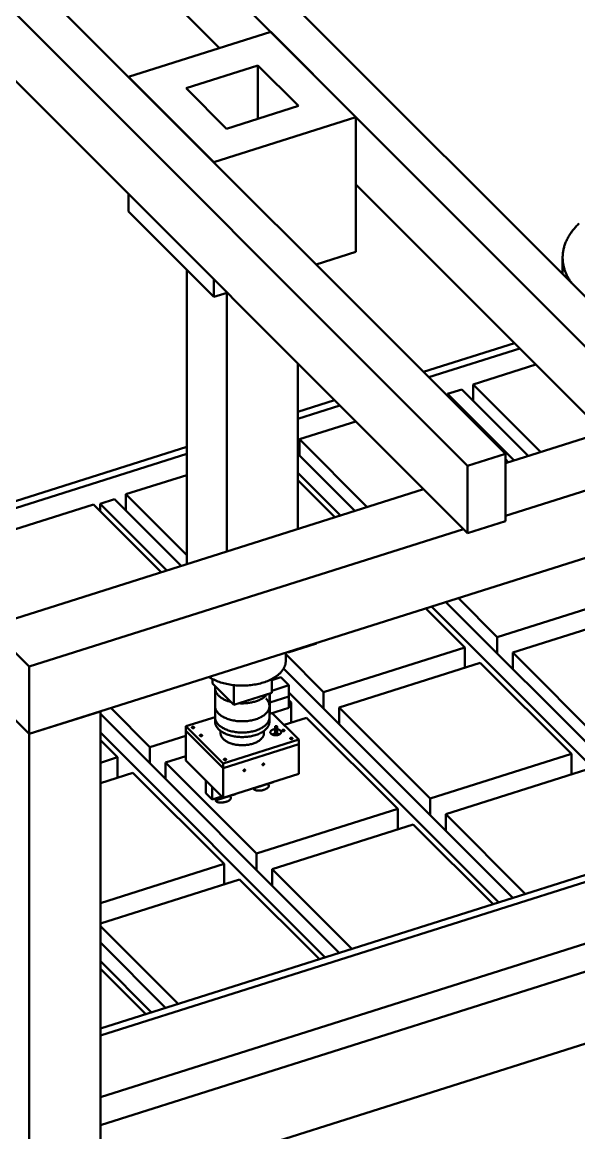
# Model space of a CAD drawing. Header units: millimetres. Extents: x 0 to 1800, y -680 to 297.
# Drawn here: x 297.72 to 316.2, y 84.83 to 121.73 of the extents above; entities that cross this region are included whole.
import ezdxf

# ---------------------------------------------------------------- set-up
doc = ezdxf.new("R2010")
doc.units = ezdxf.units.MM
doc.layers.add('OUTLINE', color=7, linetype='Continuous', lineweight=50)

# ---------------------------------------------------------------- blocks, each defined once
blk = doc.blocks.new('D-01_R03_1of1')
at = {"layer": 'OUTLINE'}
for p, q in [((318.48396, 108.87991), (296.80621, 130.57034)), ((312.50563, 104.7492), (287.01905, 130.25069)), ((304.26944, 120.86472), (295.54735, 129.59191)), ((313.76422, 107.38568), (292.08647, 129.07611)), ((312.50563, 106.98722), (290.82787, 128.67765)), ((319.74256, 109.27837), (301.72496, 127.3065)), ((297.95147, 98.0783), (381.49081, 124.52613)), ((301.24881, 119.90842), (305.96854, 121.40264)), ((308.80039, 118.56915), (305.96854, 121.40264)), ((305.5477, 120.29027), (303.15637, 119.5332)), ((306.89283, 118.94436), (305.5477, 120.29027)), ((305.5477, 118.51851), (305.5477, 120.29027)), ((304.08065, 117.07492), (301.24881, 119.90842)), ((304.50149, 118.18729), (303.15637, 119.5332)), ((306.89283, 118.94436), (304.50149, 118.18729)), ((304.08065, 117.07492), (308.80039, 118.56915)), ((308.80039, 114.0931), (308.80039, 118.56915)), ((318.48396, 106.64189), (308.80039, 116.33112)), ((301.24881, 115.43237), (301.24881, 116.0126)), ((304.08065, 112.59888), (301.24881, 115.43237)), ((307.47886, 113.67472), (308.80039, 114.0931)), ((315.66654, 113.35677), (315.66654, 113.90771)), ((303.18095, 103.72039), (303.18095, 113.4991)), ((304.08065, 112.59888), (304.08065, 113.1791)), ((304.08065, 112.59888), (304.52116, 112.73834)), ((304.50838, 104.14064), (304.50838, 112.73429)), ((311.04565, 110.10584), (314.06629, 111.06214)), ((311.22264, 109.92875), (314.24328, 110.88505)), ((306.86824, 104.88775), (306.86824, 110.38988)), ((312.69933, 109.69454), (314.77602, 110.352)), ((314.94711, 107.44545), (312.69933, 109.69454)), ((312.69933, 109.1447), (312.69933, 109.69454)), ((311.84355, 109.37931), (312.31553, 109.52874)), ((314.0577, 107.16387), (311.84355, 109.37931)), ((311.84355, 109.30747), (311.84355, 109.37931)), ((314.52967, 107.31329), (312.31553, 109.52874)), ((306.86824, 108.78331), (308.08795, 109.16946)), ((306.86824, 108.55018), (308.26494, 108.99236)), ((306.93076, 107.86826), (308.79768, 108.45931)), ((309.17854, 105.61917), (306.93076, 107.86826)), ((306.93076, 107.31843), (306.93076, 107.86826)), ((313.76422, 107.07096), (317.02379, 108.10291)), ((283.05971, 101.24573), (303.18095, 107.61594)), ((283.2367, 101.06864), (303.18095, 107.38281)), ((308.7611, 105.48702), (306.86824, 107.38098)), ((312.50563, 106.98722), (313.76422, 107.38568)), ((313.76422, 105.14766), (313.76422, 107.38568)), ((313.86681, 107.10344), (313.76422, 107.20609)), ((301.1622, 106.04198), (303.18095, 106.6811)), ((308.28913, 105.33759), (306.86824, 106.75931)), ((312.50563, 104.7492), (312.50563, 106.98722)), ((313.76422, 105.3225), (318.35122, 106.77471)), ((308.09824, 105.27716), (306.86824, 106.50788)), ((296.62404, 101.64453), (311.04546, 106.21022)), ((303.18095, 104.02205), (301.1622, 106.04198)), ((301.1622, 105.49215), (301.1622, 106.04198)), ((295.39363, 104.2157), (300.0819, 105.69997)), ((302.32968, 103.45088), (300.0819, 105.69997)), ((300.30642, 105.72676), (300.77839, 105.87618)), ((302.52056, 103.51131), (300.30642, 105.72676)), ((300.30642, 105.47532), (300.30642, 105.72676)), ((302.99254, 103.66074), (300.77839, 105.87618)), ((297.95147, 100.31632), (312.37288, 104.88202)), ((312.50563, 104.7492), (313.76422, 105.14766)), ((313.4971, 101.29809), (312.20507, 102.59087)), ((313.4971, 101.29809), (318.18537, 102.78235)), ((312.4168, 100.95607), (311.12478, 102.24886)), ((319.31385, 94.30643), (311.31566, 102.30929)), ((319.78582, 94.45585), (311.78764, 102.45871)), ((314.01037, 100.78451), (318.69864, 102.26878)), ((297.95147, 100.31632), (296.62404, 101.64453)), ((313.4971, 100.74825), (313.4971, 101.29809)), ((306.46864, 100.49908), (306.46864, 100.77477)), ((306.54868, 100.78111), (306.53425, 100.79554)), ((306.54868, 100.78111), (307.49263, 101.07995)), ((306.54868, 100.78111), (306.54868, 100.80011)), ((307.49263, 101.07995), (307.49263, 101.09895)), ((307.72853, 99.47181), (312.4168, 100.95607)), ((312.4168, 100.28001), (312.4168, 100.95607)), ((317.0369, 97.75621), (314.01037, 100.78451)), ((314.01037, 100.23468), (314.01037, 100.78451)), ((307.72853, 99.47181), (306.46864, 100.73243)), ((308.2418, 98.95824), (312.93007, 100.4425)), ((315.95661, 97.4142), (312.93007, 100.4425)), ((297.95147, 98.0783), (297.95147, 100.31632)), ((314.01725, 92.62957), (306.39993, 100.25135)), ((304.04132, 99.75883), (304.04132, 99.90386)), ((304.74928, 99.05046), (304.04132, 99.75883)), ((304.74928, 99.05046), (304.74928, 99.70124)), ((306.00788, 99.86622), (306.30778, 99.96116)), ((306.00788, 99.44892), (306.00788, 99.90386)), ((306.00788, 99.51653), (306.57326, 99.69552)), ((306.12612, 99.90365), (306.08338, 99.94641)), ((306.57326, 99.69552), (306.30778, 99.96116)), ((306.57326, 99.32252), (306.57326, 99.69552)), ((297.95147, 98.0783), (296.62404, 99.4065)), ((304.12207, 99.00707), (304.12207, 99.60388)), ((304.74928, 99.05046), (306.00788, 99.44892)), ((305.92713, 99.00707), (305.92713, 99.42335)), ((305.94396, 99.12329), (305.94396, 99.42868)), ((305.94396, 99.12329), (306.57326, 99.32252)), ((313.54528, 92.48015), (306.57326, 99.45625)), ((306.57326, 98.94951), (306.57326, 99.32252)), ((307.72853, 98.92197), (307.72853, 99.47181)), ((301.95996, 97.64553), (300.66794, 98.93831)), ((304.12207, 98.63407), (304.12207, 99.00707)), ((305.94396, 99.12329), (305.92713, 99.14013)), ((305.92713, 98.63407), (305.92713, 99.00707)), ((305.94396, 98.75028), (305.94396, 99.12329)), ((305.94396, 98.75028), (306.57326, 98.94951)), ((306.64824, 99.1298), (306.57326, 99.20481)), ((306.57326, 99.10606), (306.64824, 99.1298)), ((306.64824, 98.45373), (306.64824, 99.1298)), ((311.26833, 95.92993), (308.2418, 98.95824)), ((308.2418, 98.4084), (308.2418, 98.95824)), ((297.95147, 98.0783), (300.31133, 98.82542)), ((300.31133, 66.74711), (300.31133, 98.82542)), ((308.24869, 90.80329), (300.31133, 98.74529)), ((303.14654, 98.33323), (304.12207, 98.64207)), ((304.12207, 98.48486), (304.12207, 98.63407)), ((305.94396, 98.75028), (305.92713, 98.76713)), ((305.92713, 98.48486), (305.92713, 98.63407)), ((306.90266, 97.89049), (306.01948, 98.77419)), ((306.4139, 98.37954), (307.16151, 98.61622)), ((310.18804, 95.58792), (307.16151, 98.61622)), ((300.31133, 88.2904), (331.65334, 98.213)), ((304.38547, 97.09357), (303.14654, 98.33323)), ((303.14654, 98.18403), (303.14654, 98.33323)), ((304.38547, 96.94437), (303.14654, 98.18403)), ((303.14654, 97.1993), (303.14654, 98.18403)), ((304.30257, 98.11186), (304.30257, 98.18008)), ((305.74662, 98.11186), (305.74662, 98.18008)), ((306.11435, 98.03713), (306.11435, 98.32236)), ((306.18655, 98.04007), (306.18655, 98.32236)), ((297.95147, 66), (297.95147, 98.0783)), ((307.77671, 90.65387), (300.31133, 98.12362)), ((300.31133, 88.05727), (331.83033, 98.03591)), ((300.87967, 97.30352), (300.31133, 97.87218)), ((301.95996, 97.64553), (303.14654, 98.02119)), ((304.38547, 97.09357), (306.90266, 97.89049)), ((306.24386, 98.06892), (306.24646, 98.06974)), ((306.25304, 98.05974), (306.24386, 98.06892)), ((306.24386, 98.05572), (306.24386, 98.06892)), ((306.90266, 97.74129), (306.90266, 97.89049)), ((301.95996, 97.09569), (301.95996, 97.64553)), ((304.38547, 96.94437), (306.90266, 97.74129)), ((306.90266, 96.75656), (306.90266, 97.74129)), ((311.26833, 95.92993), (315.95661, 97.4142)), ((315.95661, 96.73813), (315.95661, 97.4142)), ((300.31133, 97.12359), (300.87967, 97.30352)), ((300.87967, 96.62745), (300.87967, 97.30352)), ((302.47324, 97.13196), (303.14654, 97.34512)), ((305.49977, 94.10366), (302.47324, 97.13196)), ((302.47324, 96.58212), (302.47324, 97.13196)), ((304.38547, 95.95964), (303.14654, 97.1993)), ((304.38547, 96.94437), (304.38547, 97.09357)), ((300.31133, 96.44752), (301.39294, 96.78995)), ((304.41947, 93.76164), (301.39294, 96.78995)), ((304.38547, 95.95964), (304.38547, 96.94437)), ((304.38547, 95.95964), (306.90266, 96.75656)), ((311.78161, 95.41636), (316.46988, 96.90063)), ((303.81713, 96.10889), (303.81713, 96.52831)), ((304.02952, 95.89638), (304.02952, 96.3158)), ((305.42774, 96.27283), (306.05704, 96.47206)), ((306.05704, 96.47206), (306.05704, 96.48885)), ((300.31133, 86.01321), (331.83033, 95.99185)), ((304.02952, 95.89638), (303.81713, 96.10889)), ((304.02952, 95.89638), (304.34794, 95.99719)), ((304.16915, 95.87437), (304.79844, 96.0736)), ((304.16915, 95.87437), (304.16915, 95.94058)), ((304.79844, 96.0736), (304.79844, 96.09039)), ((305.42774, 96.27283), (305.415, 96.28558)), ((305.42774, 96.27283), (305.42774, 96.28962)), ((304.16915, 95.87437), (304.11888, 95.92467)), ((305.49977, 94.10366), (310.18804, 95.58792)), ((310.18804, 94.91185), (310.18804, 95.58792)), ((311.26833, 95.3801), (311.26833, 95.92993)), ((300.31133, 85.0807), (333.32491, 95.53251)), ((314.43469, 92.76173), (311.78161, 95.41636)), ((311.78161, 94.86653), (311.78161, 95.41636)), ((306.01304, 93.59008), (310.70131, 95.07435)), ((313.35439, 92.41972), (310.70131, 95.07435)), ((305.49977, 93.55382), (305.49977, 94.10366)), ((300.31133, 92.46104), (304.41947, 93.76164)), ((304.41947, 93.08558), (304.41947, 93.76164)), ((308.66612, 90.93545), (306.01304, 93.59008)), ((306.01304, 93.04025), (306.01304, 93.59008)), ((300.31133, 91.78497), (304.93274, 93.24807)), ((300.31133, 82.69348), (333.32491, 93.14529)), ((307.58582, 90.59344), (304.93274, 93.24807)), ((302.89755, 89.10917), (300.31133, 91.6969)), ((302.48012, 88.97702), (300.31133, 91.14707)), ((302.00814, 88.82759), (300.31133, 90.5254)), ((301.81726, 88.76716), (300.31133, 90.27397))]:
    blk.add_line(p, q, dxfattribs=at)
for points in [[(316.21261, 115.03881), (316.18488, 115.01178), (316.15782, 114.98454), (316.13145, 114.95709), (316.10575, 114.92943), (316.08075, 114.90157), (316.05644, 114.87352), (316.03283, 114.84528), (316.00992, 114.81686), (315.98772, 114.78826), (315.96623, 114.75949), (315.94545, 114.73056), (315.9254, 114.70146), (315.90607, 114.67221), (315.88747, 114.6428), (315.8696, 114.61326), (315.85246, 114.58358), (315.83606, 114.55376), (315.8204, 114.52383), (315.80549, 114.49377), (315.79132, 114.46359), (315.77791, 114.43331), (315.76524, 114.40292), (315.75334, 114.37244), (315.74218, 114.34187), (315.73179, 114.31121), (315.72216, 114.28048), (315.7133, 114.24967), (315.7052, 114.21879), (315.69786, 114.18786), (315.69129, 114.15687), (315.6855, 114.12583), (315.68047, 114.09475), (315.67622, 114.06363), (315.67274, 114.03248), (315.67003, 114.00131), (315.66809, 113.97012), (315.66693, 113.93892), (315.66654, 113.90771)], [(315.66654, 113.90771), (315.66684, 113.88052), (315.66772, 113.85334), (315.66919, 113.82617), (315.67124, 113.79901), (315.67388, 113.77186), (315.67711, 113.74474), (315.68093, 113.71764), (315.68533, 113.69057), (315.69031, 113.66353), (315.69588, 113.63652), (315.70203, 113.60956), (315.70877, 113.58264), (315.71608, 113.55577), (315.72398, 113.52895), (315.73245, 113.50219), (315.7415, 113.47548), (315.75113, 113.44884), (315.76134, 113.42227), (315.77211, 113.39577), (315.78346, 113.36935), (315.79538, 113.343), (315.80787, 113.31674), (315.82092, 113.29057), (315.83454, 113.26448), (315.84872, 113.2385), (315.86347, 113.21261), (315.87877, 113.18682), (315.89462, 113.16115), (315.91103, 113.13558), (315.928, 113.11012), (315.94551, 113.08479), (315.96356, 113.05957)], [(303.92785, 99.97038), (303.94591, 99.95874), (303.96435, 99.94729), (303.98318, 99.93605), (304.00239, 99.92501), (304.0419, 99.90356), (304.08283, 99.88296), (304.12512, 99.86326), (304.16871, 99.84447), (304.21354, 99.82664), (304.25954, 99.80977), (304.30665, 99.7939), (304.35479, 99.77905), (304.4039, 99.76524), (304.45391, 99.75249), (304.50475, 99.74082), (304.55633, 99.73025), (304.6086, 99.72079), (304.66146, 99.71245), (304.71485, 99.70525), (304.76869, 99.6992), (304.82289, 99.6943), (304.87739, 99.69057), (304.9321, 99.688), (304.98695, 99.68661), (305.04185, 99.68639), (305.09672, 99.68735), (305.15149, 99.68948), (305.20608, 99.69278), (305.2604, 99.69724), (305.31439, 99.70287), (305.36795, 99.70964), (305.42102, 99.71756), (305.47351, 99.7266), (305.52536, 99.73677), (305.57648, 99.74803), (305.62681, 99.76038), (305.67626, 99.7738), (305.72477, 99.78826), (305.77227, 99.80376), (305.81869, 99.82025), (305.86397, 99.83773), (305.90802, 99.85617), (305.95081, 99.87553), (305.99225, 99.8958), (306.03229, 99.91694), (306.05177, 99.92782), (306.07088, 99.93892), (306.08961, 99.95021), (306.10796, 99.96171), (306.12591, 99.97339), (306.14347, 99.98527), (306.16062, 99.99734), (306.17736, 100.00958), (306.19368, 100.022), (306.20959, 100.0346), (306.22506, 100.04736), (306.2401, 100.06028), (306.2547, 100.07337), (306.26886, 100.08661), (306.28256, 100.09999), (306.29581, 100.11352), (306.30861, 100.12719), (306.32094, 100.141), (306.3328, 100.15493), (306.34418, 100.16899), (306.35509, 100.18317), (306.36552, 100.19746), (306.37547, 100.21186), (306.38492, 100.22637), (306.39389, 100.24097), (306.40236, 100.25567), (306.41033, 100.27045), (306.4178, 100.28532), (306.42477, 100.30026), (306.43123, 100.31528), (306.43719, 100.33036), (306.44263, 100.34551), (306.44756, 100.3607), (306.45198, 100.37595), (306.45588, 100.39125), (306.45926, 100.40658), (306.46213, 100.42195), (306.46447, 100.43734), (306.4663, 100.45276), (306.4676, 100.46819), (306.46838, 100.48363), (306.46864, 100.49908)], [(304.12981, 99.67029), (304.12643, 99.65375), (304.12401, 99.63715), (304.12255, 99.62052), (304.12207, 99.60388)], [(304.12207, 99.60388), (304.12266, 99.58553), (304.12442, 99.56721), (304.12736, 99.54894), (304.13147, 99.53074), (304.13675, 99.51263), (304.14318, 99.49464), (304.15077, 99.4768), (304.15949, 99.45912), (304.16934, 99.44163), (304.18031, 99.42435), (304.19238, 99.40731), (304.20554, 99.39052), (304.21976, 99.37401), (304.23503, 99.3578), (304.25134, 99.34192), (304.26865, 99.32637), (304.28695, 99.31119), (304.30621, 99.29638), (304.32641, 99.28198), (304.34752, 99.268), (304.36951, 99.25446), (304.39236, 99.24137), (304.41603, 99.22876), (304.4405, 99.21663), (304.46573, 99.20501), (304.49168, 99.19391), (304.51834, 99.18335), (304.54565, 99.17333), (304.57359, 99.16388), (304.60212, 99.155), (304.63119, 99.1467), (304.66078, 99.139)], [(304.9066, 99.10027), (304.94268, 99.098), (304.97888, 99.09656), (305.01516, 99.09593), (305.05146, 99.09613), (305.08771, 99.09715), (305.12386, 99.09899), (305.15984, 99.10164), (305.19561, 99.10511), (305.23111, 99.10938), (305.26627, 99.11446), (305.30104, 99.12032), (305.33536, 99.12697), (305.36917, 99.13438), (305.40244, 99.14256), (305.43509, 99.15149), (305.46707, 99.16114), (305.49834, 99.17151), (305.52885, 99.18258), (305.55854, 99.19434), (305.58736, 99.20675), (305.61528, 99.21981), (305.64224, 99.23348), (305.6682, 99.24776), (305.69312, 99.26261), (305.71696, 99.27802), (305.73968, 99.29395), (305.76124, 99.31038), (305.78161, 99.32729), (305.80076, 99.34465), (305.81865, 99.36242), (305.83526, 99.38058), (305.85055, 99.39911)], [(304.12207, 99.00707), (304.12234, 98.9946), (304.12315, 98.98214), (304.12451, 98.9697), (304.12641, 98.95728), (304.12886, 98.94489), (304.13184, 98.93254), (304.13536, 98.92023), (304.13941, 98.90797), (304.144, 98.89577), (304.14912, 98.88364), (304.15476, 98.87159), (304.16093, 98.85961), (304.16762, 98.84773), (304.17483, 98.83594), (304.18254, 98.82425), (304.19077, 98.81268), (304.1995, 98.80122), (304.20872, 98.78988), (304.21844, 98.77868), (304.22864, 98.76761), (304.23932, 98.75669), (304.25047, 98.74592), (304.26209, 98.73531), (304.27417, 98.72486), (304.2867, 98.71458), (304.29968, 98.70447), (304.31309, 98.69455), (304.32693, 98.68482), (304.34119, 98.67528), (304.35587, 98.66594), (304.37094, 98.6568), (304.38641, 98.64788), (304.40227, 98.63917), (304.4185, 98.63069), (304.43509, 98.62243), (304.45204, 98.6144), (304.48696, 98.59906), (304.52318, 98.58471), (304.5606, 98.57137), (304.59915, 98.55908), (304.63872, 98.54787), (304.67921, 98.53777), (304.72054, 98.52879), (304.76261, 98.52097), (304.8053, 98.51432), (304.84852, 98.50886), (304.89217, 98.5046), (304.93613, 98.50155), (304.98031, 98.49971), (305.0246, 98.4991), (305.06888, 98.49971), (305.11306, 98.50155), (305.15703, 98.5046), (305.20067, 98.50886), (305.24389, 98.51432), (305.28659, 98.52097), (305.32865, 98.52879), (305.36998, 98.53777), (305.41048, 98.54787), (305.45005, 98.55908), (305.48859, 98.57137), (305.52602, 98.58471), (305.56223, 98.59906), (305.59716, 98.6144), (305.61411, 98.62243), (305.6307, 98.63069), (305.64693, 98.63917), (305.66278, 98.64788), (305.67825, 98.6568), (305.69333, 98.66594), (305.708, 98.67528), (305.72226, 98.68482), (305.7361, 98.69455), (305.74952, 98.70447), (305.76249, 98.71458), (305.77502, 98.72486), (305.7871, 98.73531), (305.79872, 98.74592), (305.80988, 98.75669), (305.82056, 98.76761), (305.83076, 98.77868), (305.84047, 98.78988), (305.8497, 98.80122), (305.85843, 98.81268), (305.86665, 98.82425), (305.87437, 98.83594), (305.88157, 98.84773), (305.88826, 98.85961), (305.89443, 98.87159), (305.90008, 98.88364), (305.9052, 98.89577), (305.90979, 98.90797), (305.91384, 98.92023), (305.91736, 98.93254), (305.92034, 98.94489), (305.92278, 98.95728), (305.92468, 98.9697), (305.92604, 98.98214), (305.92686, 98.9946), (305.92713, 99.00707)], [(305.92713, 99.00707), (305.92666, 99.02333), (305.92528, 99.03958), (305.92297, 99.0558), (305.91973, 99.07196), (305.91558, 99.08806), (305.91052, 99.10407), (305.90454, 99.11999), (305.89767, 99.13579), (305.8899, 99.15146), (305.88124, 99.16698), (305.87171, 99.18233), (305.8613, 99.19751), (305.85004, 99.21249), (305.83793, 99.22726), (305.82498, 99.2418), (305.81122, 99.25611)], [(304.12207, 98.63407), (304.12234, 98.6216), (304.12315, 98.60914), (304.12451, 98.5967), (304.12641, 98.58428), (304.12886, 98.57189), (304.13184, 98.55953), (304.13536, 98.54722), (304.13941, 98.53497), (304.144, 98.52277), (304.14912, 98.51064), (304.15476, 98.49858), (304.16093, 98.48661), (304.16762, 98.47473), (304.17483, 98.46294), (304.18254, 98.45125), (304.19077, 98.43967), (304.1995, 98.42822), (304.20872, 98.41688), (304.21844, 98.40568), (304.22864, 98.39461), (304.23932, 98.38369), (304.25047, 98.37292), (304.26209, 98.3623), (304.27417, 98.35185), (304.2867, 98.34157), (304.29968, 98.33147), (304.31309, 98.32155), (304.32693, 98.31181), (304.34119, 98.30227), (304.35587, 98.29293), (304.37094, 98.2838), (304.38641, 98.27488), (304.40227, 98.26617), (304.4185, 98.25769), (304.43509, 98.24943), (304.45204, 98.2414), (304.48696, 98.22606), (304.52318, 98.2117), (304.5606, 98.19837), (304.59915, 98.18608), (304.63872, 98.17487), (304.67921, 98.16476), (304.72054, 98.15579), (304.76261, 98.14797), (304.8053, 98.14132), (304.84852, 98.13586), (304.89217, 98.13159), (304.93613, 98.12854), (304.98031, 98.12671), (305.0246, 98.1261), (305.06888, 98.12671), (305.11306, 98.12854), (305.15703, 98.13159), (305.20067, 98.13586), (305.24389, 98.14132), (305.28659, 98.14797), (305.32865, 98.15579), (305.36998, 98.16476), (305.41048, 98.17487), (305.45005, 98.18608), (305.48859, 98.19837), (305.52602, 98.2117), (305.56223, 98.22606), (305.59716, 98.2414), (305.61411, 98.24943), (305.6307, 98.25769), (305.64693, 98.26617), (305.66278, 98.27488), (305.67825, 98.2838), (305.69333, 98.29293), (305.708, 98.30227), (305.72226, 98.31181), (305.7361, 98.32155), (305.74952, 98.33147), (305.76249, 98.34157), (305.77502, 98.35185), (305.7871, 98.3623), (305.79872, 98.37292), (305.80988, 98.38369), (305.82056, 98.39461), (305.83076, 98.40568), (305.84047, 98.41688), (305.8497, 98.42822), (305.85843, 98.43967), (305.86665, 98.45125), (305.87437, 98.46294), (305.88157, 98.47473), (305.88826, 98.48661), (305.89443, 98.49858), (305.90008, 98.51064), (305.9052, 98.52277), (305.90979, 98.53497), (305.91384, 98.54722), (305.91736, 98.55953), (305.92034, 98.57189), (305.92278, 98.58428), (305.92468, 98.5967), (305.92604, 98.60914), (305.92686, 98.6216), (305.92713, 98.63407)], [(303.42775, 98.3057), (303.42402, 98.3088), (303.41943, 98.31153), (303.41412, 98.31379), (303.40821, 98.31553), (303.40188, 98.31671), (303.3953, 98.31729), (303.38863, 98.31725), (303.38206, 98.3166), (303.37578, 98.31536), (303.36993, 98.31355), (303.3647, 98.31123), (303.3602, 98.30846), (303.35658, 98.30531), (303.35391, 98.30187), (303.35229, 98.29823), (303.35174, 98.29449)], [(303.35174, 98.29449), (303.35194, 98.29225), (303.35252, 98.29003), (303.35483, 98.28574), (303.35859, 98.28179), (303.36364, 98.27833), (303.36979, 98.27548), (303.37681, 98.27337), (303.38443, 98.27207), (303.39235, 98.27163), (303.40028, 98.27207), (303.4079, 98.27337), (303.41492, 98.27548), (303.42107, 98.27833), (303.42612, 98.28179), (303.42988, 98.28574), (303.43219, 98.29003), (303.43277, 98.29225), (303.43297, 98.29449)], [(303.43297, 98.29449), (303.43264, 98.29741), (303.43164, 98.30028), (303.43001, 98.30306), (303.42775, 98.3057)], [(304.12207, 98.48486), (304.12234, 98.4724), (304.12315, 98.45994), (304.12451, 98.4475), (304.12641, 98.43508), (304.12886, 98.42268), (304.13184, 98.41033), (304.13536, 98.39802), (304.13941, 98.38576), (304.144, 98.37357), (304.14912, 98.36144), (304.15476, 98.34938), (304.16093, 98.33741), (304.16762, 98.32552), (304.17483, 98.31374), (304.18254, 98.30205), (304.19077, 98.29047), (304.1995, 98.27901), (304.20872, 98.26768), (304.21844, 98.25648), (304.22864, 98.24541), (304.23932, 98.23449), (304.25047, 98.22372), (304.26209, 98.2131), (304.27417, 98.20265), (304.2867, 98.19237), (304.29968, 98.18227), (304.31309, 98.17235), (304.32693, 98.16261), (304.34119, 98.15307), (304.35587, 98.14373), (304.37094, 98.1346), (304.38641, 98.12568), (304.40227, 98.11697), (304.4185, 98.10848), (304.43509, 98.10023), (304.45204, 98.0922), (304.48696, 98.07686), (304.52318, 98.0625), (304.5606, 98.04916), (304.59915, 98.03688), (304.63872, 98.02567), (304.67921, 98.01556), (304.72054, 98.00659), (304.76261, 97.99877), (304.8053, 97.99212), (304.84852, 97.98666), (304.89217, 97.98239), (304.93613, 97.97934), (304.98031, 97.97751), (305.0246, 97.9769), (305.06888, 97.97751), (305.11306, 97.97934), (305.15703, 97.98239), (305.20067, 97.98666), (305.24389, 97.99212), (305.28659, 97.99877), (305.32865, 98.00659), (305.36998, 98.01556), (305.41048, 98.02567), (305.45005, 98.03688), (305.48859, 98.04916), (305.52602, 98.0625), (305.56223, 98.07686), (305.59716, 98.0922), (305.61411, 98.10023), (305.6307, 98.10848), (305.64693, 98.11697), (305.66278, 98.12568), (305.67825, 98.1346), (305.69333, 98.14373), (305.708, 98.15307), (305.72226, 98.16261), (305.7361, 98.17235), (305.74952, 98.18227), (305.76249, 98.19237), (305.77502, 98.20265), (305.7871, 98.2131), (305.79872, 98.22372), (305.80988, 98.23449), (305.82056, 98.24541), (305.83076, 98.25648), (305.84047, 98.26768), (305.8497, 98.27901), (305.85843, 98.29047), (305.86665, 98.30205), (305.87437, 98.31374), (305.88157, 98.32552), (305.88826, 98.33741), (305.89443, 98.34938), (305.90008, 98.36144), (305.9052, 98.37357), (305.90979, 98.38576), (305.91384, 98.39802), (305.91736, 98.41033), (305.92034, 98.42268), (305.92278, 98.43508), (305.92468, 98.4475), (305.92604, 98.45994), (305.92686, 98.4724), (305.92713, 98.48486)], [(306.11435, 98.23861), (306.09834, 98.23703), (306.08265, 98.23463), (306.06741, 98.23145), (306.05274, 98.22752), (306.03876, 98.22286), (306.02557, 98.2175), (306.0133, 98.2115), (306.00204, 98.20491), (305.99187, 98.19777), (305.98289, 98.19015), (305.97516, 98.1821), (305.96875, 98.17369), (305.96371, 98.16499), (305.96008, 98.15608), (305.95789, 98.14701), (305.95735, 98.14245), (305.95716, 98.13787)], [(306.18192, 98.33232), (306.1786, 98.33508), (306.17452, 98.3375), (306.16979, 98.33952), (306.16455, 98.34107), (306.15892, 98.34211), (306.15306, 98.34262), (306.14714, 98.34259), (306.1413, 98.34201), (306.13571, 98.34091), (306.13052, 98.3393), (306.12587, 98.33724), (306.12187, 98.33477), (306.11865, 98.33198), (306.11628, 98.32892), (306.11484, 98.32568), (306.11435, 98.32236)], [(306.11435, 98.32236), (306.11504, 98.3184), (306.1171, 98.31458), (306.12043, 98.31107), (306.12492, 98.30799), (306.13039, 98.30546), (306.13664, 98.30359), (306.14341, 98.30243), (306.15045, 98.30204), (306.15749, 98.30243), (306.16427, 98.30359), (306.17051, 98.30546), (306.17598, 98.30799), (306.18047, 98.31107), (306.1838, 98.31458), (306.18586, 98.3184), (306.18655, 98.32236)], [(306.16618, 98.32734), (306.16249, 98.32993), (306.1575, 98.33171), (306.15176, 98.33249), (306.14588, 98.33219), (306.14049, 98.33083), (306.13616, 98.32857), (306.13455, 98.32717), (306.13337, 98.32564), (306.13264, 98.32402), (306.1324, 98.32236)], [(306.1324, 98.32236), (306.13275, 98.32038), (306.13377, 98.31847), (306.13544, 98.31672), (306.13769, 98.31518), (306.14042, 98.31391), (306.14354, 98.31297), (306.14693, 98.3124), (306.15045, 98.3122), (306.15397, 98.3124), (306.15736, 98.31297), (306.16048, 98.31391), (306.16321, 98.31518), (306.16546, 98.31672), (306.16713, 98.31847), (306.16816, 98.32038), (306.1685, 98.32236)], [(306.1685, 98.32236), (306.16791, 98.32493), (306.16618, 98.32734)], [(306.18655, 98.32236), (306.18626, 98.32496), (306.18537, 98.32751), (306.18392, 98.32998), (306.18192, 98.33232)], [(306.29499, 98.18768), (306.28558, 98.19611), (306.27474, 98.20397), (306.26259, 98.21121), (306.24924, 98.21774), (306.23482, 98.2235), (306.21946, 98.22844), (306.20332, 98.23251), (306.18655, 98.23567)], [(306.31817, 98.13787), (306.3178, 98.14437), (306.3167, 98.15085), (306.31485, 98.15727), (306.31228, 98.16362), (306.309, 98.16985), (306.30501, 98.17596), (306.30033, 98.18191), (306.29499, 98.18768)], [(306.42675, 98.20608), (306.42302, 98.20919), (306.41843, 98.21191), (306.41311, 98.21417), (306.40721, 98.21592), (306.40088, 98.21709), (306.39429, 98.21767), (306.38763, 98.21764), (306.38106, 98.21699), (306.37477, 98.21574), (306.36893, 98.21393), (306.3637, 98.21161), (306.3592, 98.20884), (306.35558, 98.20569), (306.35291, 98.20225), (306.35129, 98.19861), (306.35074, 98.19487)], [(306.35074, 98.19487), (306.35094, 98.19263), (306.35152, 98.19041), (306.35383, 98.18613), (306.35759, 98.18217), (306.36264, 98.17871), (306.36879, 98.17587), (306.37581, 98.17376), (306.38343, 98.17245), (306.39135, 98.17202), (306.39928, 98.17245), (306.4069, 98.17376), (306.41392, 98.17587), (306.42007, 98.17871), (306.42512, 98.18217), (306.42888, 98.18613), (306.43119, 98.19041), (306.43177, 98.19263), (306.43197, 98.19487)], [(306.43197, 98.19487), (306.43164, 98.19779), (306.43064, 98.20067), (306.42901, 98.20344), (306.42675, 98.20608)], [(303.69324, 98.04006), (303.6895, 98.04316), (303.68492, 98.04589), (303.6796, 98.04815), (303.6737, 98.04989), (303.66737, 98.05107), (303.66078, 98.05165), (303.65411, 98.05161), (303.64755, 98.05096), (303.64126, 98.04972), (303.63542, 98.04791), (303.63018, 98.04559), (303.62569, 98.04281), (303.62206, 98.03967), (303.6194, 98.03623), (303.61777, 98.03259), (303.61723, 98.02885)], [(303.61723, 98.02885), (303.61742, 98.02661), (303.61801, 98.02439), (303.62032, 98.0201), (303.62407, 98.01615), (303.62912, 98.01269), (303.63528, 98.00984), (303.6423, 98.00773), (303.64992, 98.00643), (303.65784, 98.00599), (303.66576, 98.00643), (303.67338, 98.00773), (303.6804, 98.00984), (303.68656, 98.01269), (303.69161, 98.01615), (303.69536, 98.0201), (303.69767, 98.02439), (303.69826, 98.02661), (303.69845, 98.02885)], [(303.69845, 98.02885), (303.69812, 98.03177), (303.69713, 98.03464), (303.69549, 98.03742), (303.69324, 98.04006)], [(304.30257, 98.11186), (304.30279, 98.10189), (304.30344, 98.09192), (304.30453, 98.08197), (304.30605, 98.07203), (304.308, 98.06212), (304.31039, 98.05223), (304.3132, 98.04239), (304.31645, 98.03258), (304.32012, 98.02282), (304.32421, 98.01312), (304.32873, 98.00348), (304.33366, 97.9939), (304.33902, 97.98439), (304.34478, 97.97496), (304.35095, 97.96561), (304.35753, 97.95635), (304.36452, 97.94718), (304.3719, 97.93811), (304.37967, 97.92915), (304.38783, 97.9203), (304.4053, 97.90294), (304.42426, 97.88609), (304.44466, 97.86978), (304.46647, 97.85406), (304.48961, 97.83896), (304.51405, 97.82451), (304.53972, 97.81076), (304.56655, 97.79773), (304.59449, 97.78546), (304.62346, 97.77397), (304.6534, 97.7633), (304.68424, 97.75347), (304.71589, 97.7445), (304.74829, 97.73642), (304.78135, 97.72924), (304.815, 97.72298), (304.84916, 97.71766), (304.88374, 97.71329), (304.91865, 97.70988), (304.95383, 97.70744), (304.98917, 97.70597), (305.0246, 97.70549), (305.06003, 97.70597), (305.09537, 97.70744), (305.13054, 97.70988), (305.16546, 97.71329), (305.20003, 97.71766), (305.23419, 97.72298), (305.26784, 97.72924), (305.3009, 97.73642), (305.3333, 97.7445), (305.36496, 97.75347), (305.39579, 97.7633), (305.42573, 97.77397), (305.45471, 97.78546), (305.48264, 97.79773), (305.50948, 97.81076), (305.53515, 97.82451), (305.55958, 97.83896), (305.58273, 97.85406), (305.60453, 97.86978), (305.62494, 97.88609), (305.6439, 97.90294), (305.66137, 97.9203), (305.66953, 97.92915), (305.6773, 97.93811), (305.68468, 97.94718), (305.69166, 97.95635), (305.69824, 97.96561), (305.70441, 97.97496), (305.71018, 97.98439), (305.71553, 97.9939), (305.72047, 98.00348), (305.72498, 98.01312), (305.72908, 98.02282), (305.73275, 98.03258), (305.73599, 98.04239), (305.73881, 98.05223), (305.74119, 98.06212), (305.74314, 98.07203), (305.74466, 98.08197), (305.74575, 98.09192), (305.7464, 98.10189), (305.74662, 98.11186)], [(305.95716, 98.13787), (305.95738, 98.13289), (305.95803, 98.12791), (305.95912, 98.12297), (305.96063, 98.11805), (305.96257, 98.11319), (305.96494, 98.10838), (305.96771, 98.10365), (305.9709, 98.09899), (305.97449, 98.09444), (305.97848, 98.08998), (305.98758, 98.08143), (305.99814, 98.07342), (306.01003, 98.06603), (306.02316, 98.05934), (306.03738, 98.0534), (306.05258, 98.04827), (306.06859, 98.04401), (306.08527, 98.04065), (306.10245, 98.03823), (306.11998, 98.03677), (306.13767, 98.03628), (306.15536, 98.03677), (306.17288, 98.03823), (306.19007, 98.04065), (306.20675, 98.04401), (306.22276, 98.04827), (306.23795, 98.0534), (306.25218, 98.05934), (306.26531, 98.06603), (306.2772, 98.07342), (306.28775, 98.08143), (306.29686, 98.08998), (306.30084, 98.09444), (306.30443, 98.09899), (306.30762, 98.10365), (306.3104, 98.10838), (306.31277, 98.11319), (306.31471, 98.11805), (306.31622, 98.12297), (306.31731, 98.12791), (306.31796, 98.13289), (306.31817, 98.13787)], [(306.11435, 98.08941), (306.10064, 98.0881), (306.08714, 98.0862), (306.07395, 98.08372), (306.06114, 98.08068), (306.04877, 98.07709), (306.03694, 98.07298), (306.02571, 98.06836), (306.01514, 98.06327)], [(306.2602, 98.06327), (306.25217, 98.06721), (306.24375, 98.07087), (306.23495, 98.07425), (306.22582, 98.07733), (306.21638, 98.0801), (306.20667, 98.08255), (306.19671, 98.08468), (306.18655, 98.08647)], [(306.69224, 97.94044), (306.6885, 97.94355), (306.68392, 97.94627), (306.6786, 97.94853), (306.6727, 97.95028), (306.66637, 97.95145), (306.65978, 97.95203), (306.65311, 97.952), (306.64655, 97.95135), (306.64026, 97.9501), (306.63442, 97.94829), (306.62918, 97.94597), (306.62469, 97.9432), (306.62106, 97.94005), (306.6184, 97.93661), (306.61677, 97.93297), (306.61623, 97.92923)], [(306.61623, 97.92923), (306.61642, 97.92699), (306.61701, 97.92477), (306.61932, 97.92049), (306.62307, 97.91653), (306.62812, 97.91307), (306.63428, 97.91023), (306.6413, 97.90811), (306.64892, 97.90681), (306.65684, 97.90637), (306.66476, 97.90681), (306.67238, 97.90811), (306.6794, 97.91023), (306.68556, 97.91307), (306.69061, 97.91653), (306.69436, 97.92049), (306.69667, 97.92477), (306.69726, 97.92699), (306.69745, 97.92923)], [(306.69745, 97.92923), (306.69712, 97.93215), (306.69613, 97.93503), (306.69449, 97.9378), (306.69224, 97.94044)], [(304.48969, 97.24313), (304.48596, 97.24624), (304.48137, 97.24896), (304.47606, 97.25123), (304.47015, 97.25297), (304.46382, 97.25415), (304.45724, 97.25473), (304.45057, 97.25469), (304.444, 97.25404), (304.43772, 97.25279), (304.43187, 97.25099), (304.42664, 97.24867), (304.42214, 97.24589), (304.41852, 97.24275), (304.41586, 97.23931), (304.41423, 97.23567), (304.41368, 97.23193)], [(304.41368, 97.23193), (304.41388, 97.22969), (304.41446, 97.22747), (304.41677, 97.22318), (304.42053, 97.21923), (304.42558, 97.21576), (304.43173, 97.21292), (304.43875, 97.21081), (304.44637, 97.20951), (304.4543, 97.20907), (304.46222, 97.20951), (304.46984, 97.21081), (304.47686, 97.21292), (304.48301, 97.21576), (304.48806, 97.21923), (304.49182, 97.22318), (304.49413, 97.22747), (304.49471, 97.22969), (304.49491, 97.23193)], [(304.49491, 97.23193), (304.49458, 97.23485), (304.49358, 97.23772), (304.49195, 97.2405), (304.48969, 97.24313)], [(305.70102, 97.04764), (305.69909, 97.04998), (305.6976, 97.05269), (305.69658, 97.05571), (305.69606, 97.05898), (305.69603, 97.06245), (305.69651, 97.06605), (305.69748, 97.06971), (305.69892, 97.07336), (305.70081, 97.07694), (305.70311, 97.08037), (305.70579, 97.0836), (305.70878, 97.08656), (305.71203, 97.08919), (305.71548, 97.09145), (305.71907, 97.0933), (305.72273, 97.0947)], [(305.74443, 97.09103), (305.74706, 97.08756), (305.74876, 97.08339), (305.74945, 97.07868), (305.74912, 97.07362), (305.74778, 97.06838), (305.74547, 97.06319), (305.74229, 97.05823), (305.73835, 97.0537), (305.73382, 97.04977), (305.72886, 97.04659), (305.72366, 97.04428), (305.71843, 97.04294), (305.71336, 97.04261), (305.70865, 97.04331), (305.70449, 97.04501), (305.70102, 97.04764)], [(305.72273, 97.0947), (305.729, 97.09598), (305.73202, 97.09606), (305.73492, 97.09577), (305.73764, 97.09511), (305.74016, 97.09409), (305.74243, 97.09272), (305.74443, 97.09103)], [(305.07172, 96.84841), (305.06979, 96.85075), (305.0683, 96.85346), (305.06728, 96.85648), (305.06676, 96.85975), (305.06673, 96.86322), (305.06721, 96.86682), (305.06818, 96.87048), (305.06962, 96.87413), (305.07151, 96.87771), (305.07382, 96.88114), (305.07649, 96.88437), (305.07948, 96.88733), (305.08273, 96.88996), (305.08618, 96.89222), (305.08977, 96.89407), (305.09343, 96.89547)], [(305.11513, 96.89179), (305.11776, 96.88833), (305.11946, 96.88416), (305.12016, 96.87945), (305.11982, 96.87438), (305.11848, 96.86915), (305.11617, 96.86396), (305.11299, 96.859), (305.10905, 96.85447), (305.10452, 96.85053), (305.09956, 96.84736), (305.09436, 96.84505), (305.08913, 96.84371), (305.08406, 96.84338), (305.07935, 96.84408), (305.07519, 96.84578), (305.07172, 96.84841)], [(305.09343, 96.89547), (305.0997, 96.89675), (305.10272, 96.89683), (305.10562, 96.89654), (305.10835, 96.89588), (305.11086, 96.89486), (305.11313, 96.89349), (305.11513, 96.89179)], [(305.43114, 96.22639), (305.44094, 96.22058), (305.45202, 96.21532), (305.46431, 96.21064), (305.47774, 96.20657), (305.49223, 96.20313), (305.50769, 96.20035), (305.52403, 96.19823), (305.54115, 96.1968), (305.55894, 96.19605), (305.57731, 96.196), (305.59614, 96.19665), (305.61531, 96.19799), (305.63471, 96.20001), (305.65423, 96.2027), (305.67375, 96.20605), (305.69315, 96.21004), (305.71231, 96.21463), (305.73113, 96.21981), (305.74948, 96.22554), (305.76725, 96.23179), (305.78434, 96.23852), (305.80065, 96.24569), (305.81608, 96.25326), (305.83053, 96.26118), (305.84393, 96.2694), (305.85618, 96.27788), (305.86721, 96.28656), (305.87697, 96.29539), (305.88538, 96.30433), (305.89241, 96.3133), (305.898, 96.32227), (305.90212, 96.33117)], [(305.88421, 96.402), (305.87791, 96.40789), (305.87142, 96.4133)], [(305.88421, 96.402), (305.88948, 96.39635), (305.89409, 96.39057), (305.89793, 96.38479), (305.90098, 96.37911), (305.90364, 96.37258), (305.9054, 96.36622), (305.90637, 96.36003), (305.90665, 96.35399), (305.9063, 96.34808), (305.9054, 96.34232), (305.90399, 96.33669), (305.90212, 96.33117)], [(305.90212, 96.33117), (305.90448, 96.33873), (305.90572, 96.34617), (305.90585, 96.35346), (305.90486, 96.36056), (305.90275, 96.36744), (305.89954, 96.37408), (305.89525, 96.38045), (305.88988, 96.3865)], [(304.62562, 96.00354), (304.61932, 96.00943), (304.61283, 96.01484)], [(304.62562, 96.00354), (304.63088, 95.99789), (304.63549, 95.99211), (304.63933, 95.98633), (304.64238, 95.98065), (304.64504, 95.97412), (304.6468, 95.96776), (304.64777, 95.96157), (304.64805, 95.95552), (304.64771, 95.94962), (304.6468, 95.94386), (304.6454, 95.93823), (304.64353, 95.93271)], [(304.64353, 95.93271), (304.64588, 95.94027), (304.64712, 95.94771), (304.64725, 95.955), (304.64626, 95.9621), (304.64415, 95.96898), (304.64095, 95.97562), (304.63665, 95.98199), (304.63129, 95.98804)], [(305.40174, 96.28138), (305.40114, 96.27382), (305.40174, 96.26635), (305.40356, 96.25901), (305.40663, 96.25187), (305.41095, 96.24498), (305.41652, 96.2384), (305.42327, 96.23218), (305.43114, 96.22639)], [(305.40265, 96.28167), (305.40187, 96.27384), (305.40235, 96.2662), (305.40409, 96.25879), (305.40708, 96.25164), (305.4113, 96.24479), (305.41674, 96.23828), (305.42336, 96.23213), (305.43114, 96.22639)], [(304.147, 95.89653), (304.14528, 95.89184), (304.14397, 95.88716), (304.14308, 95.88251), (304.14261, 95.87788), (304.14259, 95.87328), (304.14301, 95.86871), (304.14389, 95.8642), (304.14524, 95.85975), (304.14705, 95.85537), (304.14933, 95.85108), (304.15208, 95.84689), (304.1553, 95.84282), (304.15897, 95.83888), (304.16308, 95.83507), (304.16761, 95.83141), (304.17254, 95.82793)], [(304.14779, 95.89574), (304.146, 95.89092), (304.14466, 95.88614), (304.14376, 95.8814), (304.14332, 95.87672), (304.14332, 95.87211), (304.14378, 95.86757), (304.14469, 95.86311), (304.14604, 95.85874), (304.14784, 95.85447), (304.15008, 95.85031), (304.15276, 95.84625), (304.15588, 95.84232), (304.15942, 95.83852), (304.16338, 95.83484), (304.16776, 95.83131), (304.17254, 95.82793)], [(304.17254, 95.82793), (304.18234, 95.82212), (304.19342, 95.81686), (304.20571, 95.81218), (304.21914, 95.80811), (304.23363, 95.80467), (304.24909, 95.80189), (304.26543, 95.79977), (304.28255, 95.79833), (304.30035, 95.79759), (304.31871, 95.79754), (304.33754, 95.79819), (304.35671, 95.79953), (304.37612, 95.80155), (304.39564, 95.80424), (304.41516, 95.80759), (304.43456, 95.81158), (304.45372, 95.81617), (304.47253, 95.82135), (304.49088, 95.82708), (304.50865, 95.83333), (304.52575, 95.84006), (304.54206, 95.84723), (304.55748, 95.8548), (304.57194, 95.86272), (304.58533, 95.87094), (304.59758, 95.87942), (304.60862, 95.8881), (304.61837, 95.89693), (304.62679, 95.90586), (304.63381, 95.91484), (304.6394, 95.92381), (304.64353, 95.93271)]]:
    blk.add_lwpolyline(points, dxfattribs=at)

msp = doc.modelspace()

# ---------------------------------------------------------------- block references
msp.add_blockref('D-01_R03_1of1', (0, 0))

doc.saveas('drawing.dxf')
